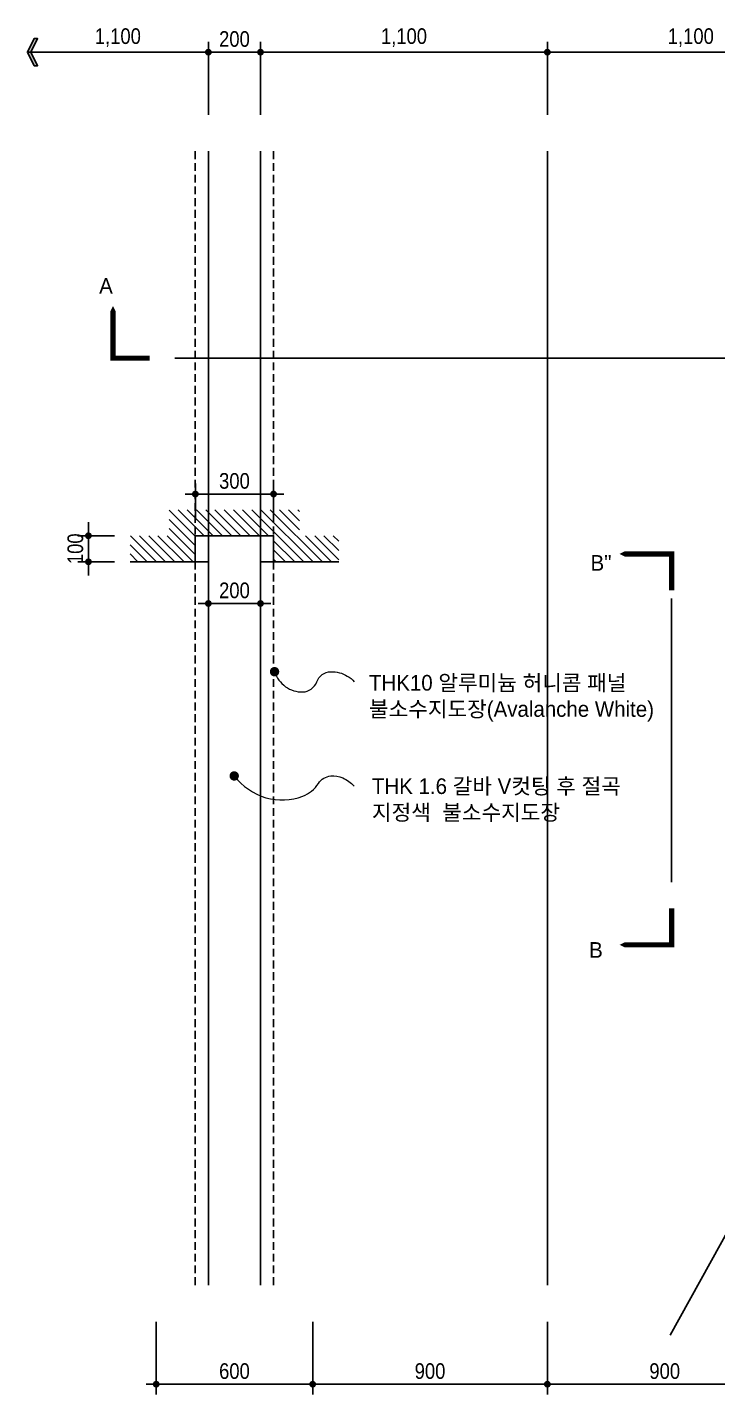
# Model space of a CAD drawing. Header units: millimetres. Extents: x 2352 to 12473, y 635 to 7997.
# Drawn here: x 5612 to 6936, y 5173 to 7796 of the extents above; entities that cross this region are included whole.
import ezdxf

# ---------------------------------------------------------------- set-up
doc = ezdxf.new("R2010")
doc.units = ezdxf.units.MM
doc.linetypes.add('HIDDENX2', pattern=[4.5, 3, -1.5])
doc.layers.get('Defpoints').update_dxf_attribs({"color": 187})
doc.layers.add('A-ANNO-LEAD', color=4, linetype='Continuous', lineweight=18)
for name, color, linetype in [('A-DIM', 7, 'Continuous'), ('A-DIM-1', 7, 'Continuous'), ('A-ELE-5', 5, 'Continuous'), ('A-ELE9', 9, 'Continuous'), ('A-HAT-252-요철', 252, 'Continuous'), ('A-TXT-M', 3, 'Continuous'), ('SECT', 7, 'Continuous'), ('썬룩스판넬', 6, 'Continuous')]:
    doc.layers.add(name, color=color, linetype=linetype)
doc.styles.add('돋움', font='', dxfattribs={"width": 0.9})
doc.styles.get('돋움').set_extended_font_data('Dotum')
doc.dimstyles.new('dmp_dim_10', dxfattribs={"dimscale": 10, "dimtxt": 3, "dimasz": 1.3, "dimexe": 2, "dimexo": 3, "dimgap": 1, "dimtad": 1, "dimtoh": 1, "dimdec": 0, "dimzin": 9, "dimdsep": 46, "dimlunit": 6, "dimtxsty": '돋움', "dimblk": 'dot_1', "dimcen": 0, "dimclrt": 3, "dimadec": 0, "dimazin": 0, "dimtm": 1e-09, "dimtfac": 1, "dimtdec": 0, "dimtix": 1, "dimtmove": 2, "dimatfit": 3, "dimldrblk": 'dot_1', "dimfxl": 1, "dimtolj": 1, "dimtzin": 0, "dimarcsym": 2})
doc.dimstyles.new('dmp_dim_100', dxfattribs={"dimscale": 100, "dimtxt": 3, "dimasz": 1.3, "dimexe": 2, "dimexo": 3, "dimgap": 1, "dimtad": 1, "dimdec": 0, "dimzin": 9, "dimdsep": 46, "dimlunit": 6, "dimtxsty": '돋움', "dimblk": 'dot_1', "dimcen": 0, "dimclrt": 3, "dimadec": 0, "dimazin": 0, "dimtm": 1e-09, "dimtfac": 1, "dimtdec": 0, "dimtix": 1, "dimtmove": 2, "dimatfit": 3, "dimldrblk": 'dot_1', "dimfxl": 1, "dimtolj": 1, "dimtzin": 0, "dimarcsym": 2})

# ---------------------------------------------------------------- blocks, each defined once
blk = doc.blocks.new('dot_1')
blk.add_line((-1.5, 0), (1.5, 0))
at = {"const_width": 0.5}
blk.add_lwpolyline([(-0.25, 0, 1), (0.25, 0, 1)], format="xyb", close=True, dxfattribs=at)
blk = doc.blocks.new('*D204')
at = {"layer": 'A-DIM', "color": 0, "lineweight": -2, "transparency": 16777216}
for p, q in [((5729.2, 6833.7), (5729.2, 6846.7)), ((5779.2, 6820.7), (5709.2, 6820.7)), ((5729.2, 6820.7), (5729.2, 6770.7)), ((5779.2, 6770.7), (5709.2, 6770.7)), ((5729.2, 6757.7), (5729.2, 6744.7))]:
    blk.add_line(p, q, dxfattribs=at)
at = {"layer": 'Defpoints', "color": 0, "transparency": 16777216}
for p in [(5809.2, 6820.7), (5729.2, 6770.7), (5809.2, 6770.7)]:
    blk.add_point(p, dxfattribs=at)
at = {"layer": 'A-DIM', "color": 0, "lineweight": -2, "transparency": 16777216, "xscale": 13, "yscale": 13, "zscale": 13}
for p, rotation in [((5729.2, 6820.7), 270), ((5729.2, 6770.7), 90)]:
    blk.add_blockref('dot_1', p, dxfattribs=dict(at, rotation=rotation))
at = {"layer": 'A-DIM', "color": 3, "transparency": 16777216, "insert": (5704.2, 6795.7), "char_height": 30, "attachment_point": 5, "rotation": 90, "style": '돋움'}
blk.add_mtext('\\A1;100', dxfattribs=at)
blk = doc.blocks.new('*D205')
at = {"layer": 'A-DIM', "color": 0, "lineweight": -2, "transparency": 16777216}
for p, q in [((5959.2, 6740.7), (5959.2, 6670.7)), ((6059.2, 6740.7), (6059.2, 6670.7)), ((6046.2, 6690.7), (5972.2, 6690.7))]:
    blk.add_line(p, q, dxfattribs=at)
at = {"layer": 'Defpoints', "color": 0, "transparency": 16777216}
for p in [(5959.2, 6770.7), (6059.2, 6770.7), (5959.2, 6690.7)]:
    blk.add_point(p, dxfattribs=at)
at = {"layer": 'A-DIM', "color": 0, "lineweight": -2, "transparency": 16777216, "xscale": 13, "yscale": 13, "zscale": 13, "rotation": 180}
blk.add_blockref('dot_1', (5959.2, 6690.7), dxfattribs=at)
at = {"layer": 'A-DIM', "color": 0, "lineweight": -2, "transparency": 16777216, "xscale": 13, "yscale": 13, "zscale": 13}
blk.add_blockref('dot_1', (6059.2, 6690.7), dxfattribs=at)
at = {"layer": 'A-DIM', "color": 3, "transparency": 16777216, "insert": (6009.2, 6715.7), "char_height": 30, "attachment_point": 5, "style": '돋움'}
blk.add_mtext('\\A1;200', dxfattribs=at)
blk = doc.blocks.new('*D206')
at = {"layer": 'A-DIM', "color": 0, "lineweight": -2, "transparency": 16777216}
for p, q in [((5959.2, 7628.5), (5959.2, 7768.4)), ((6059.2, 7628.5), (6059.2, 7768.4)), ((5972.2, 7748.4), (6046.2, 7748.4))]:
    blk.add_line(p, q, dxfattribs=at)
at = {"layer": 'Defpoints', "color": 0, "transparency": 16777216}
for p in [(6059.2, 7748.4), (5959.2, 7598.5), (6059.2, 7598.5)]:
    blk.add_point(p, dxfattribs=at)
at = {"layer": 'A-DIM', "color": 0, "lineweight": -2, "transparency": 16777216, "xscale": 13, "yscale": 13, "zscale": 13, "rotation": 180}
blk.add_blockref('dot_1', (5959.2, 7748.4), dxfattribs=at)
at = {"layer": 'A-DIM', "color": 0, "lineweight": -2, "transparency": 16777216, "xscale": 13, "yscale": 13, "zscale": 13}
blk.add_blockref('dot_1', (6059.2, 7748.4), dxfattribs=at)
at = {"layer": 'A-DIM', "color": 3, "transparency": 16777216, "insert": (6009.2, 7773.5), "char_height": 30, "attachment_point": 5, "style": '돋움'}
blk.add_mtext('\\A1;200', dxfattribs=at)
blk = doc.blocks.new('*D207')
at = {"layer": 'A-DIM', "color": 0, "lineweight": -2, "transparency": 16777216}
for p, q in [((6609.2, 7628.5), (6609.2, 7768.4)), ((7159.2, 7628.5), (7159.2, 7768.4)), ((6622.2, 7748.4), (7146.2, 7748.4))]:
    blk.add_line(p, q, dxfattribs=at)
at = {"layer": 'Defpoints', "color": 0, "transparency": 16777216}
for p in [(7159.2, 7748.4), (6609.2, 7598.5), (7159.2, 7598.5)]:
    blk.add_point(p, dxfattribs=at)
at = {"layer": 'A-DIM', "color": 0, "lineweight": -2, "transparency": 16777216, "xscale": 13, "yscale": 13, "zscale": 13, "rotation": 180}
blk.add_blockref('dot_1', (6609.2, 7748.4), dxfattribs=at)
at = {"layer": 'A-DIM', "color": 0, "lineweight": -2, "transparency": 16777216, "xscale": 13, "yscale": 13, "zscale": 13}
blk.add_blockref('dot_1', (7159.2, 7748.4), dxfattribs=at)
at = {"layer": 'A-DIM', "color": 3, "transparency": 16777216, "insert": (6884.2, 7776.4), "char_height": 30, "attachment_point": 5, "style": '돋움'}
blk.add_mtext('\\A1;1,100', dxfattribs=at)
blk = doc.blocks.new('*D208')
at = {"layer": 'A-DIM', "color": 0, "lineweight": -2, "transparency": 16777216}
for p, q in [((6059.2, 7628.5), (6059.2, 7768.4)), ((6609.2, 7628.5), (6609.2, 7768.4)), ((6072.2, 7748.4), (6596.2, 7748.4))]:
    blk.add_line(p, q, dxfattribs=at)
at = {"layer": 'Defpoints', "color": 0, "transparency": 16777216}
for p in [(6609.2, 7748.4), (6059.2, 7598.5), (6609.2, 7598.5)]:
    blk.add_point(p, dxfattribs=at)
at = {"layer": 'A-DIM', "color": 0, "lineweight": -2, "transparency": 16777216, "xscale": 13, "yscale": 13, "zscale": 13, "rotation": 180}
blk.add_blockref('dot_1', (6059.2, 7748.4), dxfattribs=at)
at = {"layer": 'A-DIM', "color": 0, "lineweight": -2, "transparency": 16777216, "xscale": 13, "yscale": 13, "zscale": 13}
blk.add_blockref('dot_1', (6609.2, 7748.4), dxfattribs=at)
at = {"layer": 'A-DIM', "color": 3, "transparency": 16777216, "insert": (6334.2, 7776.4), "char_height": 30, "attachment_point": 5, "style": '돋움'}
blk.add_mtext('\\A1;1,100', dxfattribs=at)
blk = doc.blocks.new('dot_2')
blk.add_hatch(color=256).paths.add_polyline_path([(-1, 2), (-1.5, 2), (-0.5, 0), (-1.5, -2), (-1, -2), (0, 0)])
blk.add_line((0, 0), (-1, 0))
blk.add_lwpolyline([(-1, 2), (-1.5, 2), (-0.5, 0), (-1.5, -2), (-1, -2), (0, 0)], close=True)
blk = doc.blocks.new('*D209')
at = {"layer": 'A-DIM-1', "color": 0, "lineweight": -2, "transparency": 16777216}
for p, q in [((5959.2, 7628.5), (5959.2, 7768.4)), ((5946.2, 7748.4), (5625.1, 7748.4))]:
    blk.add_line(p, q, dxfattribs=at)
at = {"layer": 'Defpoints', "color": 0, "transparency": 16777216}
for p in [(5612.1, 7748.4), (5612.1, 7599.5), (5959.2, 7598.5)]:
    blk.add_point(p, dxfattribs=at)
at = {"layer": 'A-DIM-1', "color": 0, "lineweight": -2, "transparency": 16777216, "xscale": 13, "yscale": 13, "zscale": 13, "rotation": 180}
blk.add_blockref('dot_2', (5612.1, 7748.4), dxfattribs=at)
at = {"layer": 'A-DIM-1', "color": 0, "lineweight": -2, "transparency": 16777216, "xscale": 13, "yscale": 13, "zscale": 13}
blk.add_blockref('dot_1', (5959.2, 7748.4), dxfattribs=at)
at = {"layer": 'A-DIM-1', "color": 3, "transparency": 16777216, "insert": (5785.6, 7776.4), "char_height": 30, "attachment_point": 5, "style": '돋움'}
blk.add_mtext('\\A1;1,100', dxfattribs=at)
blk = doc.blocks.new('*D215')
at = {"layer": 'A-DIM', "color": 0, "lineweight": -2, "transparency": 16777216}
for p, q in [((6609.2, 5312.9), (6609.2, 5172.9)), ((7059.2, 5312.9), (7059.2, 5172.9)), ((7046.2, 5192.9), (6622.2, 5192.9))]:
    blk.add_line(p, q, dxfattribs=at)
at = {"layer": 'Defpoints', "color": 0, "transparency": 16777216}
for p in [(6609.2, 5342.9), (7059.2, 5342.9), (6609.2, 5192.9)]:
    blk.add_point(p, dxfattribs=at)
at = {"layer": 'A-DIM', "color": 0, "lineweight": -2, "transparency": 16777216, "xscale": 13, "yscale": 13, "zscale": 13, "rotation": 180}
blk.add_blockref('dot_1', (6609.2, 5192.9), dxfattribs=at)
at = {"layer": 'A-DIM', "color": 0, "lineweight": -2, "transparency": 16777216, "xscale": 13, "yscale": 13, "zscale": 13}
blk.add_blockref('dot_1', (7059.2, 5192.9), dxfattribs=at)
at = {"layer": 'A-DIM', "color": 3, "transparency": 16777216, "insert": (6834.2, 5217.9), "char_height": 30, "attachment_point": 5, "style": '돋움'}
blk.add_mtext('\\A1;900', dxfattribs=at)
blk = doc.blocks.new('*D218')
at = {"layer": 'A-DIM', "color": 0, "lineweight": -2, "transparency": 16777216}
for p, q in [((5934.2, 6850.7), (5934.2, 6920.7)), ((6071.2, 6900.7), (5947.2, 6900.7)), ((6084.2, 6850.7), (6084.2, 6920.7))]:
    blk.add_line(p, q, dxfattribs=at)
at = {"layer": 'Defpoints', "color": 0, "transparency": 16777216}
for p in [(5934.2, 6900.7), (5934.2, 6820.7), (6084.2, 6820.7)]:
    blk.add_point(p, dxfattribs=at)
at = {"layer": 'A-DIM', "color": 0, "lineweight": -2, "transparency": 16777216, "xscale": 13, "yscale": 13, "zscale": 13, "rotation": 180}
blk.add_blockref('dot_1', (5934.2, 6900.7), dxfattribs=at)
at = {"layer": 'A-DIM', "color": 0, "lineweight": -2, "transparency": 16777216, "xscale": 13, "yscale": 13, "zscale": 13}
blk.add_blockref('dot_1', (6084.2, 6900.7), dxfattribs=at)
at = {"layer": 'A-DIM', "color": 3, "transparency": 16777216, "insert": (6009.2, 6925.7), "char_height": 30, "attachment_point": 5, "style": '돋움'}
blk.add_mtext('\\A1;300', dxfattribs=at)
blk = doc.blocks.new('*D220')
at = {"layer": 'A-DIM', "color": 0, "lineweight": -2, "transparency": 16777216}
for p, q in [((6159.2, 5312.9), (6159.2, 5172.9)), ((6609.2, 5312.9), (6609.2, 5172.9)), ((6172.2, 5192.9), (6596.2, 5192.9))]:
    blk.add_line(p, q, dxfattribs=at)
at = {"layer": 'Defpoints', "color": 0, "transparency": 16777216}
for p in [(6159.2, 5342.9), (6609.2, 5342.9), (6609.2, 5192.9)]:
    blk.add_point(p, dxfattribs=at)
at = {"layer": 'A-DIM', "color": 0, "lineweight": -2, "transparency": 16777216, "xscale": 13, "yscale": 13, "zscale": 13, "rotation": 180}
blk.add_blockref('dot_1', (6159.2, 5192.9), dxfattribs=at)
at = {"layer": 'A-DIM', "color": 0, "lineweight": -2, "transparency": 16777216, "xscale": 13, "yscale": 13, "zscale": 13}
blk.add_blockref('dot_1', (6609.2, 5192.9), dxfattribs=at)
at = {"layer": 'A-DIM', "color": 3, "transparency": 16777216, "insert": (6384.2, 5217.9), "char_height": 30, "attachment_point": 5, "style": '돋움'}
blk.add_mtext('\\A1;900', dxfattribs=at)
blk = doc.blocks.new('*D221')
at = {"layer": 'A-DIM', "color": 0, "lineweight": -2, "transparency": 16777216}
for p, q in [((5859.2, 5312.9), (5859.2, 5172.9)), ((6159.2, 5312.9), (6159.2, 5172.9)), ((5872.2, 5192.9), (6146.2, 5192.9))]:
    blk.add_line(p, q, dxfattribs=at)
at = {"layer": 'Defpoints', "color": 0, "transparency": 16777216}
for p in [(5859.2, 5342.9), (6159.2, 5342.9), (6159.2, 5192.9)]:
    blk.add_point(p, dxfattribs=at)
at = {"layer": 'A-DIM', "color": 0, "lineweight": -2, "transparency": 16777216, "xscale": 13, "yscale": 13, "zscale": 13, "rotation": 180}
blk.add_blockref('dot_1', (5859.2, 5192.9), dxfattribs=at)
at = {"layer": 'A-DIM', "color": 0, "lineweight": -2, "transparency": 16777216, "xscale": 13, "yscale": 13, "zscale": 13}
blk.add_blockref('dot_1', (6159.2, 5192.9), dxfattribs=at)
at = {"layer": 'A-DIM', "color": 3, "transparency": 16777216, "insert": (6009.2, 5217.9), "char_height": 30, "attachment_point": 5, "style": '돋움'}
blk.add_mtext('\\A1;600', dxfattribs=at)

msp = doc.modelspace()

# ---------------------------------------------------------------- hatches: boundary and pattern name
at = {"layer": 'A-HAT-252-요철'}
h = msp.add_hatch(dxfattribs=at)
h.set_pattern_fill('ANSI31', color=252, scale=100, angle=-90, style=0)
h.set_pattern_definition([(315, (12328.133, 57029.717), (8.8388348, 8.8388348), [])])
h.paths.add_polyline_path([(5809.17, 6820.66), (5809.17, 6770.66), (5934.17, 6770.66), (5934.17, 6820.66), (6084.17, 6820.66), (6084.17, 6770.66), (6209.17, 6770.66), (6209.17, 6820.66), (6134.17, 6820.66), (6134.17, 6870.66), (5884.17, 6870.66), (5884.17, 6820.66)])

# ---------------------------------------------------------------- linework, layer by layer
at = {"layer": 'A-ANNO-LEAD', "const_width": 9}
for points in [[(6081.56, 6559.88, 1), (6090.56, 6559.88, 1)], [(6004.22, 6359.88, 1), (6013.22, 6359.88, 1)]]:
    msp.add_lwpolyline(points, format="xyb", close=True, dxfattribs=at)
at = {"layer": 'A-ANNO-LEAD'}
for points in [[(6086.06, 6559.88, 0.157598), (6107.21, 6531.05, 0.1645918), (6140, 6520.95, 0.3071773), (6166.92, 6540.31, -0.3050772), (6193.93, 6559.88, -0.1502473), (6225.6, 6551.34, -0.1457508), (6238.58, 6540.27)], [(6008.72, 6359.88, 0.157598), (6069.57, 6318.17, 0.1653513), (6140, 6320.95, 0.159629), (6170.33, 6345.67, -0.2332416), (6193.93, 6359.88, -0.1250515), (6216.92, 6356.05, -0.1083547), (6238.58, 6340.27)]]:
    msp.add_lwpolyline(points, format="xyb", dxfattribs=at)
at = {"layer": 'A-ELE-5'}
for points in [[(6209.17, 6770.66), (6084.17, 6770.66), (6084.17, 6820.66), (5934.17, 6820.66), (5934.17, 6770.66), (5809.17, 6770.66)], [(5934.17, 6770.66), (5959.17, 6770.66)], [(6084.17, 6770.66), (6059.17, 6770.66)]]:
    msp.add_lwpolyline(points, dxfattribs=at)
at = {"layer": 'A-ELE9', "linetype": 'HIDDENX2', "ltscale": 5}
for p, q in [((5934.17, 7558.2), (5934.17, 5383.12)), ((6084.17, 7558.2), (6084.17, 5383.12))]:
    msp.add_line(p, q, dxfattribs=at)
at = {"layer": 'SECT'}
for p, q in [((5894.57, 7161.41), (7323.77, 7161.41)), ((6847.44, 6155.87), (6847.44, 6700.41))]:
    msp.add_line(p, q, dxfattribs=at)
msp.add_lwpolyline([(6844.31, 5286.95), (7552.21, 6565.69), (7552.21, 6823.79), (7957.76, 7556.37)], dxfattribs=at)
for points in [[(5846.35, 7161.41, 10, 10, 0), (5776.35, 7161.41, 10, 10, 0), (5776.35, 7211.31, 50, 0, 0), (5776.35, 7261.31, 0, 0, 0)], [(6847.44, 6715.75, 10, 10, 0), (6847.44, 6785.75, 10, 10, 0), (6797.54, 6785.75, 50, 0, 0), (6747.54, 6785.75, 0, 0, 0)], [(6847.44, 6105.87, 10, 10, 0), (6847.44, 6035.87, 10, 10, 0), (6797.54, 6035.87, 50, 0, 0), (6747.54, 6035.87, 0, 0, 0)]]:
    msp.add_lwpolyline(points, format="xyseb", dxfattribs=at)
at = {"layer": '썬룩스판넬'}
for p, q in [((5959.17, 7558.2), (5959.17, 5383.12)), ((6059.17, 7558.2), (6059.17, 5383.12)), ((6609.17, 7558.2), (6609.17, 5383.12))]:
    msp.add_line(p, q, dxfattribs=at)

# ---------------------------------------------------------------- texts
at = {"layer": 'A-TXT-M', "color": 3, "linetype": 'Continuous', "ltscale": 0.8, "style": '돋움'}
for s, p in [('A', (5749.74, 7285.06)), ('B"', (6691.99, 6753.6)), ('THK10 알루미늄 허니콤 패널', (6267.12, 6523.58)), ('불소수지도장(Avalanche White)', (6267.12, 6473.29)), ('THK 1.6 갈바 V컷팅 후 절곡', (6272.8, 6325.24, 0)), ('지정색  불소수지도장', (6272.8, 6274.95, 0)), ('B', (6689.28, 6011.02))]:
    msp.add_text(s, height=30, rotation=360, dxfattribs=at).set_placement(p)

# ---------------------------------------------------------------- dimensions: what is measured, and where the dimension line sits
at = {"layer": 'A-DIM'}
for base, p1, p2, picture, middle in [((6059.17, 7748.44), (5959.17, 7598.47), (6059.17, 7598.47), '*D206', (6009.17, 7773.46)), ((6609.17, 7748.44), (6059.17, 7598.47), (6609.17, 7598.47), '*D208', (6334.17, 7776.35)), ((7159.17, 7748.44), (6609.17, 7598.47), (7159.17, 7598.47), '*D207', (6884.17, 7776.35)), ((6159.17, 5192.88), (5859.17, 5342.85), (6159.17, 5342.85), '*D221', (6009.17, 5217.9)), ((6609.17, 5192.88), (6159.17, 5342.85), (6609.17, 5342.85), '*D220', (6384.17, 5217.9))]:
    dim = msp.add_linear_dim(base=base, p1=p1, p2=p2, dimstyle='dmp_dim_10', override={"dimlfac": 2}, dxfattribs=at)
    dim.commit()
    dim.dimension.update_dxf_attribs({"geometry": picture, "text_midpoint": middle})
for base, p1, p2, angle, picture, middle in [((5934.17, 6900.66), (6084.17, 6820.66), (5934.17, 6820.66), 180, '*D218', (6009.17, 6925.68)), ((5729.17, 6770.66), (5809.17, 6820.66), (5809.17, 6770.66), 270, '*D204', (5704.15, 6795.66)), ((5959.17, 6690.66), (6059.17, 6770.66), (5959.17, 6770.66), 180, '*D205', (6009.17, 6715.68)), ((6609.17, 5192.88), (7059.17, 5342.85), (6609.17, 5342.85), 180, '*D215', (6834.17, 5217.9))]:
    dim = msp.add_linear_dim(base=base, p1=p1, p2=p2, angle=angle, dimstyle='dmp_dim_10', override={"dimlfac": 2}, dxfattribs=at)
    dim.commit()
    dim.dimension.update_dxf_attribs({"geometry": picture, "text_midpoint": middle})
at = {"layer": 'A-DIM-1'}
dim = msp.add_linear_dim(base=(5612.11, 7748.44), p1=(5959.17, 7598.47), p2=(5612.11, 7599.51), angle=180, text='1,100', dimstyle='dmp_dim_100', override={"dimscale": 10, "dimblk1": 'dot_1', "dimblk2": 'dot_2', "dimsah": 1, "dimse2": 1}, dxfattribs=at)
dim.commit()
dim.dimension.update_dxf_attribs({"geometry": '*D209', "text_midpoint": (5785.64, 7776.35)})

doc.saveas('drawing.dxf')
